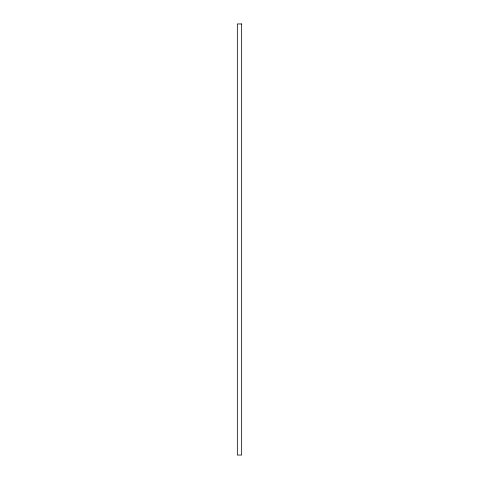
<?xml version="1.0" encoding="UTF-8"?>
<svg xmlns="http://www.w3.org/2000/svg" width="479" height="479" viewBox="0 0 479 479"><rect width="100%" height="100%" fill="white"/><g stroke="black" fill="none" stroke-linecap="round" stroke-linejoin="round"><path stroke-width="0.72" d="M241.661 23.95L237.339 23.95L237.339 455.05L241.661 455.05L241.661 23.95"/></g></svg>
